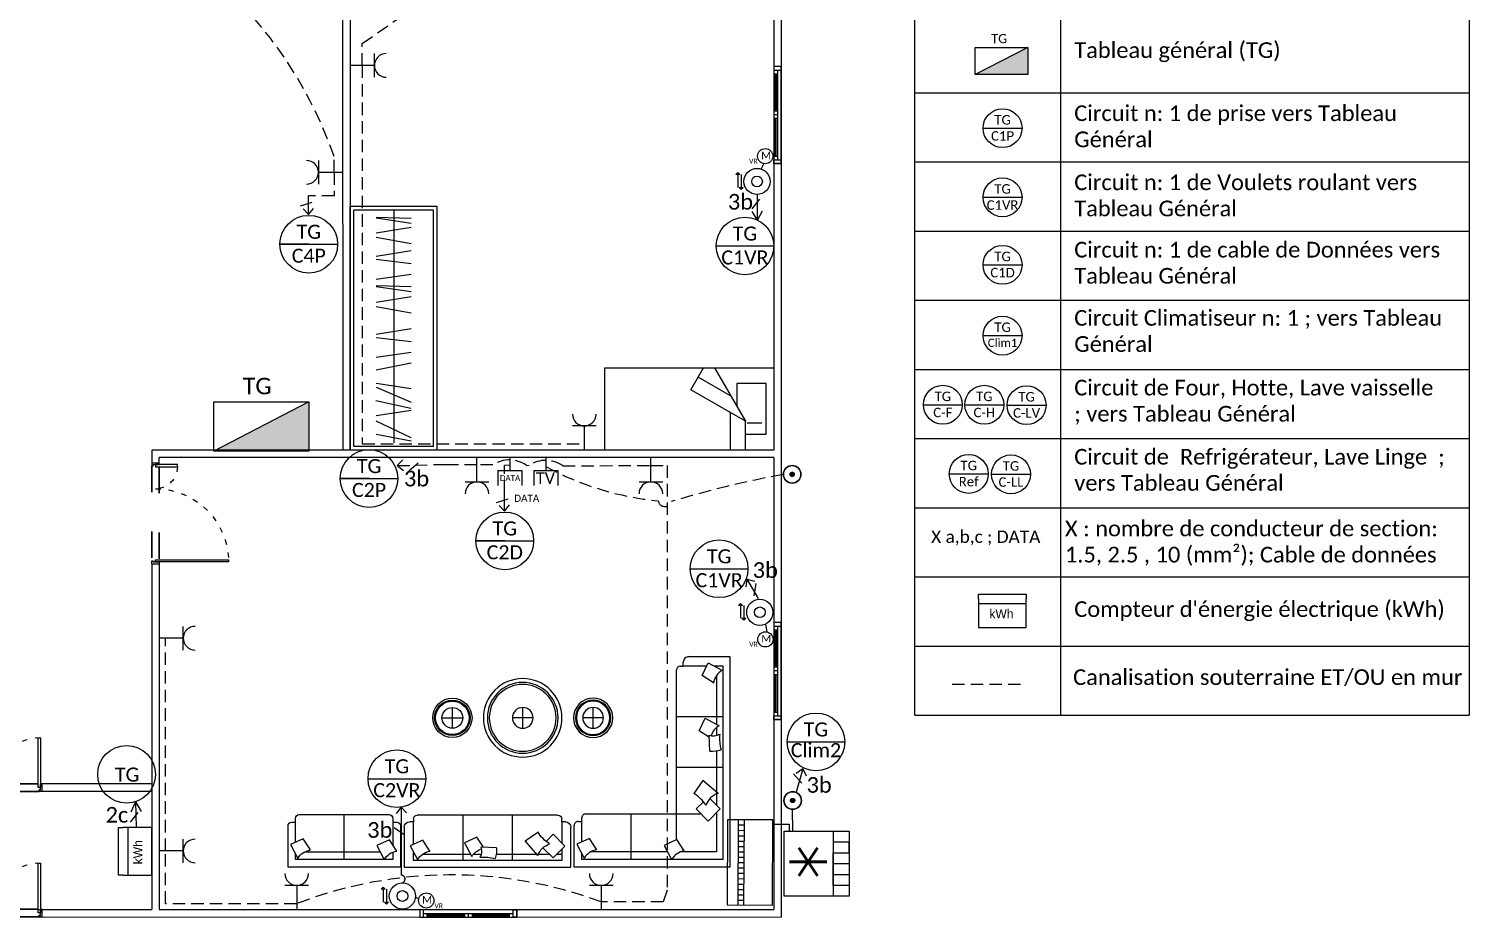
# Model space of a CAD drawing. Header units: millimetres. Extents: x -867 to 700, y 113 to 416.
# Drawn here: x 273.7 to 360.8, y 271.4 to 325.2 of the extents above; entities that cross this region are included whole.
import ezdxf

# ---------------------------------------------------------------- set-up
doc = ezdxf.new("R2010")
doc.units = ezdxf.units.MM
doc.header["$LTSCALE"] = 6
doc.linetypes.add('ACAD_ISO03W100', pattern=[30, 12, -18])
doc.linetypes.add('HIDDEN2', pattern=[0.1875, 0.125, -0.0625])
doc.layers.get('0').update_dxf_attribs({"color": 250})
for name, color, linetype in [('07', 7, 'Continuous'), ('A-Door', 150, 'Continuous'), ('A-Glaz', 92, 'Continuous'), ('CUA', 140, 'Continuous'), ('Doors', 45, 'Continuous'), ('E-Canalisation', 5, 'HIDDEN2'), ('E-Data', 213, 'Continuous'), ('E-Lighting', 1, 'Continuous'), ('E-Power', 1, 'Continuous'), ('E-text', 5, 'Continuous'), ('E-Wire', 3, 'Continuous'), ('Fourniture', 251, 'Continuous'), ('SYMBOLES', 7, 'Continuous'), ('Unvisible', 252, 'ACAD_ISO03W100')]:
    doc.layers.add(name, color=color, linetype=linetype)
doc.styles.add('MTXPL_TIMES_NEW_ROMA', font='txt')
doc.styles.add('style1', font='calibri.ttf')
doc.styles.add('TXT', font='romans.shx')

# ---------------------------------------------------------------- blocks, each defined once
blk = doc.blocks.new('Door 2 Sides 120x10')
at = {"layer": 'Doors', "color": 36}
for p, q in [((-2590.6, 762.4), (-2590.6, 772.4)), ((-2452.6, 762.4), (-2452.6, 772.4))]:
    blk.add_line(p, q, dxfattribs=at)
at = {"layer": 'Doors'}
for points in [[(-2585.1, 767.4), (-2585.1, 867.4), (-2588.1, 867.4), (-2588.1, 767.4)], [(-2458.1, 767.4), (-2458.1, 797.4), (-2455.1, 797.4), (-2455.1, 767.4)]]:
    blk.add_lwpolyline(points, close=True, dxfattribs=at)
at = {"layer": 'Doors', "color": 36}
for points in [[(-2590.6, 762.4), (-2586.6, 762.4), (-2586.6, 764.4), (-2588.1, 764.4), (-2588.1, 772.4), (-2590.6, 772.4)], [(-2452.6, 762.4), (-2456.6, 762.4), (-2456.6, 764.4), (-2455.1, 764.4), (-2455.1, 772.4), (-2452.6, 772.4)]]:
    blk.add_lwpolyline(points, dxfattribs=at)
at = {"layer": 'Doors', "linetype": 'ACAD_ISO03W100', "ltscale": 0.1}
for centre, radius, start, end in [((-2588.1, 767.4), 100, 0, 90), ((-2458.1, 767.4), 30, 90, 180)]:
    blk.add_arc(centre, radius, start, end, dxfattribs=at)
at = {"layer": 'Unvisible', "linetype": 'ACAD_ISO03W100', "lineweight": 30, "ltscale": 0.5}
for p, q in [((-2458.1, 772.4), (-2585.1, 772.4)), ((-2456.6, 762.4), (-2586.6, 762.4))]:
    blk.add_line(p, q, dxfattribs=at)
blk = doc.blocks.new('A$C3626357F')
at = {"layer": 'A-Glaz'}
for p, q in [((0, 0), (1300, 0)), ((50, 50), (1250, 50)), ((100, 0), (100, 50)), ((600, 50), (600, 0)), ((650, 50), (650, 0)), ((700, 50), (700, 0)), ((1200, 0), (1200, 50))]:
    blk.add_line(p, q, dxfattribs=at)
at = {"layer": 'CUA'}
for p, q in [((1300, 100), (0, 100)), ((0, 100), (0, 0)), ((1250, 0), (1250, 100)), ((1300, 0), (1300, 100))]:
    blk.add_line(p, q, dxfattribs=at)
at = {"layer": 'CUA', "color": 4}
for p, q in [((0, 100), (0, 0)), ((50, 100), (0, 100)), ((0, 0), (50, 0)), ((50, 0), (50, 100)), ((50, 0), (50, 100)), ((1250, 100), (1300, 100)), ((1250, 0), (1250, 100)), ((1250, 0), (1250, 100)), ((1300, 0), (1250, 0)), ((1300, 100), (1300, 0))]:
    blk.add_line(p, q, dxfattribs=at)
at = {"layer": 'CUA', "color": 1}
for p, q in [((100, 35), (600, 35)), ((100, 25), (600, 25)), ((100, 15), (600, 15)), ((1200, 35), (700, 35)), ((1200, 25), (700, 25)), ((1200, 15), (700, 15))]:
    blk.add_line(p, q, dxfattribs=at)
blk = doc.blocks.new('Door 2 Sides 60x60x10')
at = {"layer": 'Doors', "color": 36}
for p, q in [((-2673.3, 422.7), (-2673.3, 432.7)), ((-2535.3, 422.7), (-2535.3, 432.7))]:
    blk.add_line(p, q, dxfattribs=at)
at = {"layer": 'Doors'}
for points in [[(-2667.8, 427.7), (-2667.8, 494.2), (-2670.8, 494.2), (-2670.8, 427.7)], [(-2540.8, 427.7), (-2540.8, 494.2), (-2537.8, 494.2), (-2537.8, 427.7)]]:
    blk.add_lwpolyline(points, close=True, dxfattribs=at)
at = {"layer": 'Doors', "color": 36}
for points in [[(-2673.3, 422.7), (-2669.3, 422.7), (-2669.3, 424.7), (-2670.8, 424.7), (-2670.8, 432.7), (-2673.3, 432.7)], [(-2535.3, 422.7), (-2539.3, 422.7), (-2539.3, 424.7), (-2537.8, 424.7), (-2537.8, 432.7), (-2535.3, 432.7)]]:
    blk.add_lwpolyline(points, dxfattribs=at)
at = {"layer": 'Doors', "linetype": 'ACAD_ISO03W100', "ltscale": 0.1}
for centre, start, end in [((-2670.8, 427.7), 0, 90), ((-2537.8, 427.7), 90, 180)]:
    blk.add_arc(centre, 66.5, start, end, dxfattribs=at)
at = {"layer": 'Unvisible', "linetype": 'ACAD_ISO03W100', "lineweight": 30, "ltscale": 0.5}
for p, q in [((-2540.8, 432.7), (-2667.8, 432.7)), ((-2539.3, 422.7), (-2669.3, 422.7))]:
    blk.add_line(p, q, dxfattribs=at)
blk = doc.blocks.new('sofa-11')
at = {"color": 0, "linetype": 'ByBlock'}
for p, q in [((0, 2.05), (0.55, 2.05)), ((0, 0), (0, 2.05)), ((0.1, 1.95), (0.174, 1.95)), ((0.1, 0.087), (0.1, 1.95)), ((0.301, 2.018), (0.116, 1.919)), ((0.378, 1.85), (0.301, 2.018)), ((0.332, 1.95), (0.65, 1.95)), ((0.6, 2), (0.6, 1.95)), ((0.7, 1.9), (0.7, 0.377)), ((0.2, 0.818), (0.2, 1.83)), ((0.228, 1.751), (0.378, 1.85)), ((0.1, 1.3), (0.7, 1.3)), ((0.286, 0.865), (0.102, 0.766)), ((0.364, 0.697), (0.286, 0.865)), ((0.2, 0.175), (0.2, 0.648)), ((0.214, 0.599), (0.364, 0.697)), ((0.362, 0.7), (2.6, 0.7)), ((1.317, 0.7), (1.317, 0.087)), ((1.983, 0.7), (1.983, 0.087)), ((2.65, 0.65), (2.65, 0.613)), ((2.65, 0.306), (2.65, 0.613)), ((2.65, 0.613), (2.7, 0.613)), ((0.766, 0.442), (0.606, 0.283)), ((0.86, 0.347), (0.766, 0.442)), ((1.143, 0.356), (0.972, 0.473)), ((1.707, 0.268), (1.795, 0.402)), ((1.795, 0.402), (1.963, 0.325)), ((2.775, 0.537), (2.775, 0)), ((0.606, 0.283), (0.766, 0.124)), ((0.766, 0.124), (0.903, 0.261)), ((0.972, 0.154), (1.143, 0.356)), ((1.529, 0.261), (1.74, 0.27)), ((1.963, 0.325), (1.864, 0.141)), ((2.427, 0.214), (2.525, 0.364)), ((2.525, 0.364), (2.693, 0.286)), ((2.693, 0.286), (2.594, 0.102)), ((2.65, 0.087), (2.65, 0.206)), ((2.775, 0), (0, 0)), ((0.1, 0.087), (2.65, 0.087)), ((0.715, 0.175), (0.2, 0.175)), ((1.532, 0.175), (0.816, 0.175)), ((1.838, 0.175), (1.736, 0.175)), ((2.523, 0.175), (1.883, 0.175)), ((2.65, 0.175), (2.633, 0.175))]:
    blk.add_line(p, q, dxfattribs=at)
for centre, radius, start, end in [((-0.017, 1.709), 0.249, 9.843, 57.6699), ((0.55, 2), 0.05, 0, 90), ((0.65, 1.9), 0.05, 0, 90), ((-0.031, 0.556), 0.249, 9.843, 57.6699), ((2.6, 0.65), 0.05, 360, 90), ((2.7, 0.537), 0.075, 0, 90), ((0.55, 0.736), 0.497, 301.9301, 328.0699), ((0.736, 0.077), 0.248, 18.0785, 71.9215), ((1.902, 0.231), 0.374, 175.4155, 198.0697), ((1.897, 0.215), 0.166, 160.8325, 209.9235), ((1.654, 0.008), 0.249, 32.3301, 71.5057), ((2.384, -0.031), 0.249, 32.3301, 80.157), ((1.703, -0.512), 0.646, 85.599, 104.0402)]:
    blk.add_arc(centre, radius, start, end, dxfattribs=at)
blk = doc.blocks.new('sofa-13')
at = {"color": 0, "linetype": 'ByBlock'}
for p, q in [((0.075, 0.612), (0.125, 0.612)), ((0.125, 0.612), (0.125, 0.65)), ((0.125, 0.612), (0.125, 0.327)), ((0.175, 0.7), (2.075, 0.7)), ((0.792, 0.7), (0.792, 0.087)), ((1.458, 0.7), (1.458, 0.087)), ((2.125, 0.65), (2.125, 0.612)), ((2.125, 0.306), (2.125, 0.612)), ((2.125, 0.612), (2.175, 0.612)), ((0, 0), (0, 0.537)), ((0.241, 0.442), (0.081, 0.283)), ((0.335, 0.347), (0.241, 0.442)), ((0.618, 0.356), (0.447, 0.473)), ((1.182, 0.268), (1.27, 0.402)), ((1.27, 0.402), (1.438, 0.325)), ((2.25, 0.537), (2.25, 0)), ((0.081, 0.283), (0.241, 0.124)), ((0.125, 0.24), (0.125, 0.087)), ((0.241, 0.124), (0.378, 0.261)), ((0.447, 0.154), (0.618, 0.356)), ((1.004, 0.261), (1.215, 0.27)), ((1.438, 0.325), (1.339, 0.141)), ((1.902, 0.214), (2, 0.364)), ((2, 0.364), (2.168, 0.286)), ((2.168, 0.286), (2.069, 0.102)), ((2.125, 0.087), (2.125, 0.206)), ((2.25, 0), (0, 0)), ((0.19, 0.175), (0.125, 0.175)), ((0.125, 0.087), (2.125, 0.087)), ((1.007, 0.175), (0.291, 0.175)), ((1.313, 0.175), (1.211, 0.175)), ((1.998, 0.175), (1.358, 0.175)), ((2.125, 0.175), (2.108, 0.175))]:
    blk.add_line(p, q, dxfattribs=at)
for centre, radius, start, end in [((0.075, 0.537), 0.075, 90, 180), ((0.175, 0.65), 0.05, 90, 180), ((2.075, 0.65), 0.05, 360, 90), ((2.175, 0.537), 0.075, 0, 90), ((0.025, 0.736), 0.497, 301.9301, 328.0699), ((0.211, 0.077), 0.248, 18.0785, 71.9215), ((1.377, 0.231), 0.374, 175.4155, 198.0697), ((1.372, 0.215), 0.166, 160.8325, 209.9235), ((1.129, 0.008), 0.249, 32.3301, 71.5057), ((1.859, -0.031), 0.249, 32.3301, 80.157), ((1.178, -0.512), 0.646, 85.599, 104.0402)]:
    blk.add_arc(centre, radius, start, end, dxfattribs=at)
blk = doc.blocks.new('sofa-14')
at = {"color": 0, "linetype": 'ByBlock'}
for p, q in [((0.1, 0.6), (0.05, 0.6)), ((0.1, 0.65), (0.1, 0.292)), ((1.35, 0.7), (0.15, 0.7)), ((0.75, 0.1), (0.75, 0.7)), ((1.4, 0.332), (1.4, 0.65)), ((1.45, 0.6), (1.4, 0.6)), ((0, 0.55), (0, 0)), ((1.5, 0), (1.5, 0.55)), ((0.049, 0.214), (0.147, 0.364)), ((0.1, 0.199), (0.1, 0.1)), ((0.147, 0.364), (0.315, 0.286)), ((0.315, 0.286), (0.216, 0.102)), ((0.268, 0.2), (1.28, 0.2)), ((1.201, 0.228), (1.3, 0.378)), ((1.3, 0.378), (1.468, 0.301)), ((1.468, 0.301), (1.369, 0.116)), ((0, 0), (1.5, 0)), ((0.1, 0.1), (1.4, 0.1)), ((1.4, 0.1), (1.4, 0.174))]:
    blk.add_line(p, q, dxfattribs=at)
for centre, radius, start, end in [((0.05, 0.55), 0.05, 90, 180), ((0.15, 0.65), 0.05, 90, 180), ((1.35, 0.65), 0.05, 360, 90), ((1.45, 0.55), 0.05, 0, 90), ((0.006, -0.031), 0.249, 32.3301, 80.157), ((1.159, -0.017), 0.249, 32.3301, 80.157)]:
    blk.add_arc(centre, radius, start, end, dxfattribs=at)
blk = doc.blocks.new('SYMB_PRISE_TERRE')
for p, q in [((0, -1.2), (0, 3.1)), ((-2.1, -1.2), (2.1, -1.2))]:
    blk.add_line(p, q)
blk.add_arc((0, -3.3), 2.1, 0, 180)
blk = doc.blocks.new('BEDTWIN')
at = {"linetype": 'Continuous'}
for p, q in [((-495, 304), (148, 675)), ((148, 675), (-231, 19)), ((495, 675), (148, 675)), ((-160, 497), (-385, 108)), ((495, 497), (45, 497)), ((-231, 19), (-495, 172))]:
    blk.add_line(p, q, dxfattribs=at)
blk.add_lwpolyline([(-495, -1016), (-495, 1016), (495, 1016), (495, -1016)], close=True, dxfattribs=at)
blk.add_lwpolyline([(305, 675), (305, 927), (-305, 927), (-305, 571), (-31, 571)], dxfattribs=at)
blk = doc.blocks.new('table-29')
at = {"color": 0, "linetype": 'ByBlock'}
for p, q in [((-1.193, 0), (-0.921, 0)), ((-1.057, -0.136), (-1.057, 0.136)), ((0, 0), (-0.271, 0)), ((-0.136, -0.136), (-0.136, 0.136)), ((0.921, 0), (0.65, 0)), ((0.786, -0.136), (0.786, 0.136))]:
    blk.add_line(p, q, dxfattribs=at)
at = {"color": 0, "linetype": 'ByBlock', "extrusion": (0, 0, -1)}
for centre, major_axis in [((-0.136, 0), (0.514, 0)), ((-0.136, 0), (0, 0.463)), ((-0.136, 0), (0.437, 0)), ((0.786, 0), (0.182, 0.182)), ((0.786, 0), (-0.164, 0.164)), ((0.786, 0), (0.155, 0.155)), ((-0.136, 0), (0.0959, 0.0959)), ((0.786, 0), (0.0959, 0.0959))]:
    blk.add_ellipse(centre, major_axis=major_axis, ratio=1, dxfattribs=at)
at = {"color": 0, "linetype": 'ByBlock'}
for major_axis in [(-0.182, 0.182), (0.164, 0.164), (-0.155, 0.155), (-0.0959, 0.0959)]:
    blk.add_ellipse((-1.057, 0), major_axis=major_axis, ratio=1, dxfattribs=at)
blk = doc.blocks.new('SYMB_PRISE_DATA')
for p, q in [((-3.4, 0), (-0.6, 0)), ((-0.6, -2.6), (-0.6, 2.6)), ((-0.6, 2.6), (2.6, 2.6)), ((-0.6, -2.6), (2.6, -2.6))]:
    blk.add_line(p, q)
blk = doc.blocks.new('UE-AA')
at = {"ltscale": 0.5}
h = blk.add_hatch(dxfattribs=at)
h.set_pattern_fill('ANSI31', color=256, scale=0.011353, angle=45.2793, style=0)
h.set_pattern_definition([(90.2793, (477489.571628, 329885.16978), (-0.036045837, -0.000175715), [])])
h.paths.add_polyline_path([(477520.0743, 329931.2691), (477520.0745, 329931.2298), (477520.6464, 329931.2326), (477520.6463, 329931.2719)])
for p, q in [((477520.0743, 329931.2691), (477520.6463, 329931.2719)), ((477520.0745, 329931.2298), (477520.6464, 329931.2326))]:
    blk.add_line(p, q, dxfattribs=at)
blk.add_lwpolyline([(477520.0733, 329931.461), (477520.6453, 329931.4638), (477520.6468, 329931.1585), (477520.0748, 329931.1557)], close=True, dxfattribs=at)
blk = doc.blocks.new('*U100')
at = {"layer": 'SYMBOLES', "linetype": 'Continuous'}
for p, q in [((3231.7188, 1069.8521), (3231.719, 1069.8531)), ((3231.7188, 1069.8511), (3231.7188, 1069.8521)), ((3231.7188, 1069.8501), (3231.7188, 1069.8511)), ((3231.719, 1069.8491), (3231.7188, 1069.8501)), ((3231.719, 1069.8531), (3231.7191, 1069.854)), ((3231.7191, 1069.8481), (3231.719, 1069.8491)), ((3231.7191, 1069.854), (3231.7195, 1069.855)), ((3231.7195, 1069.8471), (3231.7191, 1069.8481)), ((3231.7195, 1069.855), (3231.7199, 1069.8559)), ((3231.7199, 1069.8462), (3231.7195, 1069.8471)), ((3231.7199, 1069.8559), (3231.7205, 1069.8568)), ((3231.7205, 1069.8453), (3231.7199, 1069.8462)), ((3231.7205, 1069.8568), (3231.721, 1069.8576)), ((3231.721, 1069.8445), (3231.7205, 1069.8453)), ((3231.721, 1069.8576), (3231.7217, 1069.8584)), ((3231.7217, 1069.8437), (3231.721, 1069.8445)), ((3231.7217, 1069.8584), (3231.7224, 1069.8591)), ((3231.7224, 1069.8431), (3231.7217, 1069.8437)), ((3231.7224, 1069.8591), (3231.7232, 1069.8597)), ((3231.7232, 1069.8424), (3231.7224, 1069.8431)), ((3231.7232, 1069.8597), (3231.724, 1069.8602)), ((3231.724, 1069.8602), (3231.725, 1069.8607)), ((3231.725, 1069.8607), (3231.7258, 1069.8611)), ((3231.7258, 1069.8611), (3231.727, 1069.8614)), ((3231.727, 1069.8614), (3231.7278, 1069.8616)), ((3231.7278, 1069.8616), (3231.7298, 1069.8617)), ((3231.7298, 1069.8617), (3231.7305, 1069.8616)), ((3231.7305, 1069.8616), (3231.7318, 1069.8614)), ((3231.7318, 1069.8614), (3231.7326, 1069.8611)), ((3231.7326, 1069.8611), (3231.7337, 1069.8607)), ((3231.7337, 1069.8607), (3231.7345, 1069.8602)), ((3231.7345, 1069.8602), (3231.7355, 1069.8597)), ((3231.7355, 1069.8597), (3231.7362, 1069.8591)), ((3231.7362, 1069.8431), (3231.7355, 1069.8424)), ((3231.7362, 1069.8591), (3231.737, 1069.8584)), ((3231.737, 1069.8437), (3231.7362, 1069.8431)), ((3231.737, 1069.8584), (3231.7376, 1069.8576)), ((3231.7376, 1069.8445), (3231.737, 1069.8437)), ((3231.7376, 1069.8576), (3231.7382, 1069.8568)), ((3231.7382, 1069.8453), (3231.7376, 1069.8445)), ((3231.7382, 1069.8568), (3231.7387, 1069.8559)), ((3231.7387, 1069.8462), (3231.7382, 1069.8453)), ((3231.7387, 1069.8559), (3231.7392, 1069.855)), ((3231.7392, 1069.8471), (3231.7387, 1069.8462)), ((3231.7392, 1069.855), (3231.7394, 1069.854)), ((3231.7394, 1069.8481), (3231.7392, 1069.8471)), ((3231.7394, 1069.854), (3231.7397, 1069.8531)), ((3231.7397, 1069.8491), (3231.7394, 1069.8481)), ((3231.7397, 1069.8531), (3231.7398, 1069.8521)), ((3231.7398, 1069.8501), (3231.7397, 1069.8491)), ((3231.7398, 1069.8521), (3231.7399, 1069.8511)), ((3231.7399, 1069.8511), (3231.7398, 1069.8501)), ((3231.724, 1069.8419), (3231.7232, 1069.8424)), ((3231.725, 1069.8414), (3231.724, 1069.8419)), ((3231.7258, 1069.841), (3231.725, 1069.8414)), ((3231.727, 1069.8408), (3231.7258, 1069.841)), ((3231.7278, 1069.8406), (3231.727, 1069.8408)), ((3231.7298, 1069.8405), (3231.7278, 1069.8406)), ((3231.7305, 1069.8406), (3231.7298, 1069.8405)), ((3231.7318, 1069.8408), (3231.7305, 1069.8406)), ((3231.7326, 1069.841), (3231.7318, 1069.8408)), ((3231.7337, 1069.8414), (3231.7326, 1069.841)), ((3231.7345, 1069.8419), (3231.7337, 1069.8414)), ((3231.7355, 1069.8424), (3231.7345, 1069.8419))]:
    blk.add_line(p, q, dxfattribs=at)
at = {"layer": 'SYMBOLES', "linetype": 'Continuous', "extrusion": (0, 0, -1)}
for points in [[(-3231.719, 1069.8531), (-3231.7398, 1069.8521), (-3231.7188, 1069.8521)], [(-3231.7188, 1069.8521), (-3231.7399, 1069.8511), (-3231.7188, 1069.8511)], [(-3231.7188, 1069.8521), (-3231.7398, 1069.8521), (-3231.7399, 1069.8511)], [(-3231.7188, 1069.8511), (-3231.7398, 1069.8501), (-3231.7188, 1069.8501)], [(-3231.7188, 1069.8511), (-3231.7399, 1069.8511), (-3231.7398, 1069.8501)], [(-3231.7188, 1069.8501), (-3231.7397, 1069.8491), (-3231.719, 1069.8491)], [(-3231.7188, 1069.8501), (-3231.7398, 1069.8501), (-3231.7397, 1069.8491)], [(-3231.7191, 1069.854), (-3231.7397, 1069.8531), (-3231.719, 1069.8531)], [(-3231.719, 1069.8531), (-3231.7397, 1069.8531), (-3231.7398, 1069.8521)], [(-3231.719, 1069.8491), (-3231.7394, 1069.8481), (-3231.7191, 1069.8481)], [(-3231.719, 1069.8491), (-3231.7397, 1069.8491), (-3231.7394, 1069.8481)], [(-3231.7195, 1069.855), (-3231.7394, 1069.854), (-3231.7191, 1069.854)], [(-3231.7191, 1069.854), (-3231.7394, 1069.854), (-3231.7397, 1069.8531)], [(-3231.7191, 1069.8481), (-3231.7392, 1069.8471), (-3231.7195, 1069.8471)], [(-3231.7191, 1069.8481), (-3231.7394, 1069.8481), (-3231.7392, 1069.8471)], [(-3231.7199, 1069.8559), (-3231.7392, 1069.855), (-3231.7195, 1069.855)], [(-3231.7195, 1069.855), (-3231.7392, 1069.855), (-3231.7394, 1069.854)], [(-3231.7195, 1069.8471), (-3231.7387, 1069.8462), (-3231.7199, 1069.8462)], [(-3231.7195, 1069.8471), (-3231.7392, 1069.8471), (-3231.7387, 1069.8462)], [(-3231.7205, 1069.8568), (-3231.7387, 1069.8559), (-3231.7199, 1069.8559)], [(-3231.7199, 1069.8559), (-3231.7387, 1069.8559), (-3231.7392, 1069.855)], [(-3231.7199, 1069.8462), (-3231.7382, 1069.8453), (-3231.7205, 1069.8453)], [(-3231.7199, 1069.8462), (-3231.7387, 1069.8462), (-3231.7382, 1069.8453)], [(-3231.721, 1069.8576), (-3231.7382, 1069.8568), (-3231.7205, 1069.8568)], [(-3231.7205, 1069.8568), (-3231.7382, 1069.8568), (-3231.7387, 1069.8559)], [(-3231.7205, 1069.8453), (-3231.7376, 1069.8445), (-3231.721, 1069.8445)], [(-3231.7205, 1069.8453), (-3231.7382, 1069.8453), (-3231.7376, 1069.8445)], [(-3231.7217, 1069.8584), (-3231.7376, 1069.8576), (-3231.721, 1069.8576)], [(-3231.721, 1069.8576), (-3231.7376, 1069.8576), (-3231.7382, 1069.8568)], [(-3231.721, 1069.8445), (-3231.737, 1069.8437), (-3231.7217, 1069.8437)], [(-3231.721, 1069.8445), (-3231.7376, 1069.8445), (-3231.737, 1069.8437)], [(-3231.7224, 1069.8591), (-3231.737, 1069.8584), (-3231.7217, 1069.8584)], [(-3231.7217, 1069.8584), (-3231.737, 1069.8584), (-3231.7376, 1069.8576)], [(-3231.7217, 1069.8437), (-3231.7362, 1069.8431), (-3231.7224, 1069.8431)], [(-3231.7217, 1069.8437), (-3231.737, 1069.8437), (-3231.7362, 1069.8431)], [(-3231.7232, 1069.8597), (-3231.7362, 1069.8591), (-3231.7224, 1069.8591)], [(-3231.7224, 1069.8591), (-3231.7362, 1069.8591), (-3231.737, 1069.8584)], [(-3231.7224, 1069.8431), (-3231.7355, 1069.8424), (-3231.7232, 1069.8424)], [(-3231.7224, 1069.8431), (-3231.7362, 1069.8431), (-3231.7355, 1069.8424)], [(-3231.724, 1069.8602), (-3231.7355, 1069.8597), (-3231.7232, 1069.8597)], [(-3231.7232, 1069.8597), (-3231.7355, 1069.8597), (-3231.7362, 1069.8591)], [(-3231.725, 1069.8607), (-3231.7345, 1069.8602), (-3231.724, 1069.8602)], [(-3231.724, 1069.8602), (-3231.7345, 1069.8602), (-3231.7355, 1069.8597)], [(-3231.7258, 1069.8611), (-3231.7337, 1069.8607), (-3231.725, 1069.8607)], [(-3231.725, 1069.8607), (-3231.7337, 1069.8607), (-3231.7345, 1069.8602)], [(-3231.727, 1069.8614), (-3231.7326, 1069.8611), (-3231.7258, 1069.8611)], [(-3231.7258, 1069.8611), (-3231.7326, 1069.8611), (-3231.7337, 1069.8607)], [(-3231.7278, 1069.8616), (-3231.7318, 1069.8614), (-3231.727, 1069.8614)], [(-3231.727, 1069.8614), (-3231.7318, 1069.8614), (-3231.7326, 1069.8611)], [(-3231.7298, 1069.8617), (-3231.7305, 1069.8616), (-3231.7278, 1069.8616)], [(-3231.7278, 1069.8616), (-3231.7305, 1069.8616), (-3231.7318, 1069.8614)], [(-3231.7232, 1069.8424), (-3231.7345, 1069.8419), (-3231.724, 1069.8419)], [(-3231.7232, 1069.8424), (-3231.7355, 1069.8424), (-3231.7345, 1069.8419)], [(-3231.724, 1069.8419), (-3231.7337, 1069.8414), (-3231.725, 1069.8414)], [(-3231.724, 1069.8419), (-3231.7345, 1069.8419), (-3231.7337, 1069.8414)], [(-3231.725, 1069.8414), (-3231.7326, 1069.841), (-3231.7258, 1069.841)], [(-3231.725, 1069.8414), (-3231.7337, 1069.8414), (-3231.7326, 1069.841)], [(-3231.7258, 1069.841), (-3231.7318, 1069.8408), (-3231.727, 1069.8408)], [(-3231.7258, 1069.841), (-3231.7326, 1069.841), (-3231.7318, 1069.8408)], [(-3231.727, 1069.8408), (-3231.7305, 1069.8406), (-3231.7278, 1069.8406)], [(-3231.727, 1069.8408), (-3231.7318, 1069.8408), (-3231.7305, 1069.8406)], [(-3231.7278, 1069.8406), (-3231.7305, 1069.8406), (-3231.7298, 1069.8405)]]:
    blk.add_solid(points, dxfattribs=at)
blk = doc.blocks.new('SYMB_BOUTON_POUSSOIR')
for radius in [2.2, 0.9]:
    blk.add_circle((0, 0), radius)
blk = doc.blocks.new('*U109')
at = {"layer": 'SYMBOLES', "style": 'MTXPL_TIMES_NEW_ROMA'}
blk.add_text('kWh', height=0.05937, dxfattribs=at).set_placement((3229.1181, 1070.6727))
blk = doc.blocks.new('*U117')
at = {"layer": 'SYMBOLES', "style": 'MTXPL_TIMES_NEW_ROMA'}
blk.add_text('kWh', height=0.05937, dxfattribs=at).set_placement((3229.1181, 1070.6727))

msp = doc.modelspace()

# ---------------------------------------------------------------- hatches: boundary and pattern name
at = {"layer": '07'}
h = msp.add_hatch(color=256, dxfattribs=at)
h.dxf.hatch_style = 1
h.paths.add_polyline_path([(334.082, 322.394), (334.082, 324.04), (330.904, 322.394)])
at = {"layer": 'E-Power'}
h = msp.add_hatch(dxfattribs=at)
h.set_pattern_fill('ANGLE', color=256, scale=5.872442)
h.set_pattern_definition([(0, (-438.04, -961.396), (0, 41.019), [29.832, -11.187]), (90, (-438.04, -961.396), (-41.019, 3e-15), [29.832, -11.187])])
h.paths.add_polyline_path([(316.536, 316.357), (316.658, 316.357), (316.536, 316.478), (316.415, 316.357)])
h = msp.add_hatch(dxfattribs=at)
h.set_pattern_fill('ANGLE', color=256, scale=5.872442, angle=180)
h.set_pattern_definition([(180, (1071.323, 1593.327), (-5e-15, -41.019), [29.832, -11.187]), (270, (1071.323, 1593.327), (41.019, -8e-15), [29.832, -11.187])])
h.paths.add_polyline_path([(316.746, 315.574), (316.625, 315.574), (316.746, 315.453), (316.868, 315.574)])
h = msp.add_hatch(color=256, dxfattribs=at)
h.dxf.hatch_style = 1
h.paths.add_polyline_path([(290.588, 299.628), (290.588, 302.602), (284.848, 299.628)])
h = msp.add_hatch(dxfattribs=at)
h.set_pattern_fill('ANGLE', color=256, scale=5.872442)
h.set_pattern_definition([(0, (-437.87, -987.45), (0, 41.019), [29.832, -11.187]), (90, (-437.87, -987.45), (-41.019, 3e-15), [29.832, -11.187])])
h.paths.add_polyline_path([(316.705, 290.305), (316.827, 290.305), (316.705, 290.426), (316.584, 290.305)])
h = msp.add_hatch(dxfattribs=at)
h.set_pattern_fill('ANGLE', color=256, scale=5.872442, angle=180)
h.set_pattern_definition([(180, (1071.49, 1567.275), (-5e-15, -41.019), [29.832, -11.187]), (270, (1071.49, 1567.275), (41.019, -8e-15), [29.832, -11.187])])
h.paths.add_polyline_path([(316.915, 289.522), (316.794, 289.522), (316.915, 289.4), (317.036, 289.522)])
h = msp.add_hatch(dxfattribs=at)
h.set_pattern_fill('ANGLE', color=256, scale=5.872442)
h.set_pattern_definition([(0, (-459.49, -1004.606), (0, 41.019), [29.832, -11.187]), (90, (-459.49, -1004.606), (-41.019, 3e-15), [29.832, -11.187])])
h.paths.add_polyline_path([(295.086, 273.148), (295.207, 273.148), (295.086, 273.269), (294.965, 273.148)])
h = msp.add_hatch(dxfattribs=at)
h.set_pattern_fill('ANGLE', color=256, scale=5.872442, angle=180)
h.set_pattern_definition([(180, (1049.872, 1550.118), (-5e-15, -41.019), [29.832, -11.187]), (270, (1049.872, 1550.118), (41.019, -8e-15), [29.832, -11.187])])
h.paths.add_polyline_path([(295.296, 272.364), (295.174, 272.364), (295.296, 272.243), (295.417, 272.364)])

# ---------------------------------------------------------------- linework, layer by layer
for p, q in [((319.169, 356.899), (319.169, 271.448)), ((318.714, 334.157), (318.714, 299.69)), ((292.636, 329.615), (292.642, 299.69)), ((293.097, 329.645), (293.097, 299.69)), ((318.714, 299.69), (281.092, 299.69)), ((281.092, 299.69), (281.092, 298.928)), ((318.714, 299.235), (281.534, 299.235)), ((281.534, 298.928), (281.534, 299.235)), ((318.714, 299.235), (318.714, 271.903)), ((281.092, 292.821), (281.088, 285.136)), ((281.534, 292.821), (281.534, 271.903)), ((281.088, 285.136), (281.088, 271.903)), ((281.088, 279.512), (274.336, 279.512)), ((281.088, 279.057), (274.336, 279.057)), ((274.221, 271.903), (281.088, 271.903)), ((281.534, 271.903), (318.714, 271.903)), ((281.534, 271.903), (318.714, 271.903)), ((240.951, 271.497), (319.169, 271.448))]:
    msp.add_line(p, q)
at = {"layer": '07'}
for p, q in [((336.055, 350.561), (336.055, 283.665)), ((334.082, 324.04), (330.904, 322.394)), ((331.38, 319.158), (333.733, 319.158)), ((331.38, 314.977), (333.733, 314.977)), ((331.38, 310.893), (333.733, 310.893)), ((331.38, 306.615), (333.733, 306.615)), ((327.77, 302.434), (330.123, 302.434)), ((330.278, 302.434), (332.631, 302.434)), ((332.833, 302.408), (335.187, 302.408)), ((329.335, 298.253), (331.688, 298.253)), ((331.891, 298.227), (334.244, 298.227)), ((331.103, 290.69), (331.103, 290.978)), ((331.103, 290.978), (333.983, 290.978)), ((331.103, 290.69), (331.103, 288.962)), ((333.983, 290.402), (331.103, 290.402)), ((333.983, 290.978), (333.983, 290.69)), ((333.983, 288.962), (333.983, 290.69)), ((331.103, 288.962), (333.983, 288.962))]:
    msp.add_line(p, q, dxfattribs=at)
for points in [[(327.248, 283.665), (327.248, 356.195), (360.784, 356.195), (360.784, 283.665)], [(327.248, 321.294), (360.784, 321.294)], [(327.248, 317.113), (360.784, 317.113)], [(327.248, 312.932), (360.784, 312.932)], [(327.248, 308.751), (360.784, 308.751)], [(327.248, 304.57), (360.784, 304.57)], [(327.248, 300.389), (360.784, 300.389)], [(327.248, 296.208), (360.784, 296.208)], [(327.248, 292.027), (360.784, 292.027)], [(327.248, 287.846), (360.784, 287.846)], [(327.248, 283.665), (360.784, 283.665)]]:
    msp.add_lwpolyline(points, dxfattribs=at)
msp.add_lwpolyline([(330.904, 324.04), (334.082, 324.04), (334.082, 322.394), (330.904, 322.394)], close=True, dxfattribs=at)
for centre in [(332.557, 319.158), (332.557, 314.977), (332.557, 310.893), (332.557, 306.615), (328.947, 302.434), (331.454, 302.434), (334.01, 302.408), (330.512, 298.253), (333.067, 298.227)]:
    msp.add_circle(centre, 1.177, dxfattribs=at)
at = {"layer": 'E-Canalisation'}
for p, q in [((290.081, 314.458), (291.067, 314.761)), ((317.414, 314.277), (318.061, 315.081)), ((290.574, 313.931), (290.246, 314.271)), ((290.574, 313.931), (290.879, 314.31)), ((317.735, 313.603), (317.41, 314.126)), ((317.735, 313.603), (318.043, 314.165)), ((295.947, 298.769), (296.287, 299.097)), ((296.644, 298.431), (297.425, 299.106)), ((295.947, 298.769), (296.326, 298.464)), ((295.947, 298.769), (297.034, 298.769)), ((301.939, 296.521), (302.924, 296.824)), ((302.432, 295.994), (302.103, 296.334)), ((302.432, 295.994), (302.736, 296.373)), ((317.097, 291.895), (317.021, 291.415)), ((317.097, 291.895), (317.551, 291.763)), ((317.627, 291.619), (317.465, 290.601)), ((329.512, 285.53), (333.699, 285.53)), ((319.913, 280.108), (320.617, 279.354)), ((320.472, 280.409), (320.068, 280.139)), ((320.472, 280.409), (320.683, 279.987)), ((279.799, 277.188), (280.446, 277.992)), ((280.107, 278.425), (279.824, 277.808)), ((280.107, 278.425), (280.457, 277.847)), ((296.173, 278.105), (295.868, 277.726)), ((296.173, 278.105), (296.501, 277.765)), ((295.75, 276.868), (296.598, 276.282))]:
    msp.add_line(p, q, dxfattribs=at)
for points in [[(293.829, 322.952), (293.829, 324.286), (306.484, 332.993), (307.365, 332.993)], [(293.829, 322.952), (293.829, 300.08), (307.255, 300.08)], [(292.124, 316.491), (292.124, 317.442)], [(292.124, 316.491), (292.124, 315.064), (290.574, 315.064)], [(317.951, 316.689), (318.123, 317.012)], [(301.731, 298.808), (300.763, 298.808), (298.884, 298.808), (297.034, 298.769)], [(302.432, 297.127), (302.432, 298.784), (302.747, 298.799)], [(303.766, 298.769), (303.918, 298.776)], [(305.953, 298.737), (311.283, 298.769)], [(311.283, 298.769), (312.26, 298.769), (312.26, 273.081), (312.034, 272.373), (308.28, 272.373)], [(318.215, 289.17), (318.291, 288.708)], [(289.86, 272.265), (281.915, 272.265), (281.915, 275.454), (281.915, 288.318)], [(297.043, 272.66), (297.247, 272.554)]]:
    msp.add_lwpolyline(points, dxfattribs=at)
for centre, radius, start, end in [((267.8, 308.945), 25.766, 19.25648, 71.8253), ((302.72, 297.279), 1.82, 54.89247, 122.89867), ((304.906, 297.248), 1.82, 54.89247, 122.89867), ((313.43, 314.412), 17.867, 241.56907, 264.53917), ((330.873, 235.842), 63.448, 100.51145, 106.82245), ((312.125, 296.68), 0.399, 187.79867, 344.78422), ((299.213, 248.024), 25.983, 69.57517, 111.09848), ((296.177, 273.753), 0.237, 278.34951, 91.00925)]:
    msp.add_arc(centre, radius, start, end, dxfattribs=at)
at = {"layer": 'E-Power'}
for p, q in [((316.415, 316.357), (316.536, 316.478)), ((316.536, 316.357), (316.415, 316.357)), ((316.536, 316.478), (316.658, 316.357)), ((316.536, 316.357), (316.536, 315.574)), ((316.658, 316.357), (316.536, 316.357)), ((316.746, 316.357), (316.746, 315.574)), ((316.625, 315.574), (316.746, 315.574)), ((316.746, 315.453), (316.625, 315.574)), ((316.746, 315.574), (316.868, 315.574)), ((316.868, 315.574), (316.746, 315.453)), ((290.588, 302.602), (284.848, 299.628)), ((316.584, 290.305), (316.705, 290.426)), ((316.705, 290.305), (316.584, 290.305)), ((316.705, 290.426), (316.827, 290.305)), ((316.705, 290.305), (316.705, 289.522)), ((316.827, 290.305), (316.705, 290.305)), ((316.915, 290.305), (316.915, 289.522)), ((316.794, 289.522), (316.915, 289.522)), ((316.915, 289.4), (316.794, 289.522)), ((316.915, 289.522), (317.036, 289.522)), ((317.036, 289.522), (316.915, 289.4)), ((279.072, 273.985), (279.072, 276.865)), ((279.072, 276.865), (279.36, 276.865)), ((281.088, 276.865), (279.36, 276.865)), ((279.648, 276.865), (279.648, 273.985)), ((281.088, 273.985), (281.088, 276.865)), ((319.35, 272.713), (319.35, 276.647)), ((319.35, 276.647), (323.284, 276.647)), ((321.317, 276.647), (322.301, 276.647)), ((322.301, 276.647), (322.301, 272.713)), ((323.284, 276.647), (323.284, 272.713)), ((323.284, 275.992), (322.301, 275.992)), ((322.301, 273.369), (322.301, 275.336)), ((322.301, 275.336), (323.284, 275.336)), ((323.284, 275.336), (323.284, 275.992)), ((323.284, 274.68), (322.301, 274.68)), ((322.301, 274.68), (322.301, 274.025)), ((279.36, 273.985), (279.072, 273.985)), ((279.36, 273.985), (281.088, 273.985)), ((322.301, 274.025), (323.284, 274.025)), ((323.284, 274.025), (323.284, 273.369)), ((294.965, 273.148), (295.086, 273.269)), ((295.086, 273.148), (294.965, 273.148)), ((295.086, 273.269), (295.207, 273.148)), ((295.086, 273.148), (295.086, 272.364)), ((295.207, 273.148), (295.086, 273.148)), ((295.296, 273.148), (295.296, 272.364)), ((323.284, 272.713), (319.35, 272.713)), ((323.284, 273.369), (322.301, 273.369)), ((295.174, 272.364), (295.296, 272.364)), ((295.296, 272.243), (295.174, 272.364)), ((295.296, 272.364), (295.417, 272.364)), ((295.417, 272.364), (295.296, 272.243))]:
    msp.add_line(p, q, dxfattribs=at)
msp.add_lwpolyline([(284.848, 302.602), (290.588, 302.602), (290.588, 299.628), (284.848, 299.628)], close=True, dxfattribs=at)
for points in [[(320.362, 298.226, 1), (319.298, 298.226, 1)], [(320.392, 278.506, 1), (319.327, 278.506, 1)]]:
    msp.add_lwpolyline(points, format="xyb", close=True, dxfattribs=at)
for centre, radius in [((319.83, 298.226), 0.532), ((319.83, 298.226), 0.128), ((319.859, 278.506), 0.532), ((319.859, 278.506), 0.128)]:
    msp.add_circle(centre, radius, dxfattribs=at)
at = {"layer": 'E-text'}
for p, q in [((290.574, 313.931), (290.574, 315.064)), ((317.735, 313.603), (317.739, 315.146)), ((290.592, 312.141), (288.848, 312.141)), ((288.848, 312.141), (292.336, 312.141)), ((315.229, 312.035), (318.716, 312.035)), ((317.988, 301.323), (317.116, 301.323)), ((294.238, 297.975), (292.494, 297.975)), ((292.494, 297.975), (295.982, 297.975)), ((302.432, 295.994), (302.432, 297.127)), ((302.449, 294.204), (300.705, 294.204)), ((300.705, 294.204), (304.193, 294.204)), ((313.67, 292.517), (317.157, 292.517)), ((317.097, 291.895), (317.772, 290.715)), ((319.526, 282.049), (323.013, 282.049)), ((294.176, 279.822), (297.664, 279.822)), ((320.472, 280.409), (320.064, 279.004)), ((280.107, 278.425), (280.156, 276.865)), ((296.175, 278.097), (296.173, 273.99))]:
    msp.add_line(p, q, dxfattribs=at)
for centre in [(290.592, 312.141), (316.973, 312.035), (294.238, 297.975), (302.449, 294.204), (315.414, 292.517), (321.27, 282.049), (279.568, 280.084), (295.92, 279.822)]:
    msp.add_circle(centre, 1.744, dxfattribs=at)
at = {"layer": 'E-Wire'}
for points in [[(319.874, 276.647), (319.844, 277.974)], [(318.669, 277.082), (319.644, 277.082), (319.655, 276.647)]]:
    msp.add_lwpolyline(points, dxfattribs=at)
at = {"layer": 'Fourniture'}
for p, q in [((293.097, 299.69), (293.097, 314.415)), ((298.356, 314.415), (293.097, 314.415)), ((293.307, 299.901), (293.307, 314.205)), ((298.145, 314.205), (293.307, 314.205)), ((294.675, 313.786), (296.778, 313.725)), ((296.778, 313.404), (294.675, 313.717)), ((295.726, 314.205), (295.726, 300.133)), ((298.145, 299.901), (298.145, 314.205)), ((298.356, 299.69), (298.356, 314.415)), ((294.675, 312.834), (296.778, 313.167)), ((296.778, 312.157), (294.675, 312.556)), ((294.675, 311.42), (296.778, 311.76)), ((296.778, 310.958), (294.675, 311.209)), ((294.675, 310.03), (296.778, 310.327)), ((294.675, 309.642), (296.778, 309.581)), ((296.778, 309.26), (294.675, 309.573)), ((294.675, 308.642), (296.778, 308.975)), ((296.778, 307.965), (294.675, 308.364)), ((294.675, 306.699), (296.778, 307.039)), ((296.778, 306.236), (294.675, 306.488)), ((294.675, 305.309), (296.778, 305.605)), ((294.675, 304.555), (296.778, 304.972)), ((296.778, 303.391), (294.675, 303.724)), ((294.675, 303.507), (296.778, 302.582)), ((294.651, 302.692), (296.755, 302.229)), ((294.675, 301.777), (296.778, 302.101)), ((296.778, 300.425), (294.675, 301.447)), ((294.675, 300.653), (296.778, 300.249)), ((298.145, 299.901), (293.307, 299.901)), ((298.356, 299.69), (293.097, 299.69))]:
    msp.add_line(p, q, dxfattribs=at)
for centre in [(318.203, 317.466), (318.211, 288.247), (297.698, 272.458)]:
    msp.add_circle(centre, 0.461, dxfattribs=at)

# ---------------------------------------------------------------- block references
at = {"xscale": -0.04425165724005218, "yscale": 0.04425165724005218, "zscale": 0.04425165724005218, "rotation": 270}
msp.add_blockref('Door 2 Sides 120x10', (247.355, 407.459), dxfattribs=at)
at = {"xscale": 0.04522227375540176, "yscale": 0.04522227375540176, "zscale": 0.04522227375540176}
for p in [(389.122, 259.939), (389.122, 252.363)]:
    msp.add_blockref('Door 2 Sides 60x60x10', p, dxfattribs=at)
at = {"layer": '07', "color": 5, "xscale": 9.214571651499892, "yscale": 9.214571651499892, "zscale": 9.214571651499892}
msp.add_blockref('*U117', (-29423.179, -9576.268), dxfattribs=at)
at = {"layer": 'A-Door', "xscale": 0.004517821761597067, "yscale": 0.004517821761597067, "zscale": 0.004517821761597067, "rotation": 270}
for p in [(318.714, 322.897), (318.714, 289.274)]:
    msp.add_blockref('A$C3626357F', p, dxfattribs=at)
at = {"layer": 'A-Door', "xscale": 0.004517821761597067, "yscale": 0.004517821761597067, "zscale": 0.004517821761597067}
msp.add_blockref('A$C3626357F', (297.305, 271.448), dxfattribs=at)
at = {"layer": 'E-Data', "color": 0, "xscale": 0.2793515055455703, "yscale": 0.2793515055455703, "zscale": 0.2793515055455703, "rotation": 270}
for p in [(302.747, 298.286), (304.923, 298.286)]:
    msp.add_blockref('SYMB_PRISE_DATA', p, dxfattribs=at)
at = {"layer": 'E-Lighting', "xscale": -9.008841937082567, "yscale": 9.008841937082567, "zscale": 9.008841937082567, "rotation": 270}
msp.add_blockref('UE-AA', (-2971981.738, -4301630.688), dxfattribs=at)
at = {"layer": 'E-Power'}
for name, p, xscale, yscale, zscale, rotation in [('SYMB_PRISE_TERRE', (294.152, 322.952), 0.3404225950711633, 0.3404225950711633, 0.3404225950711633, 90), ('SYMB_PRISE_TERRE', (291.583, 316.491), 0.3404225950711633, 0.3404225950711633, 0.3404225950711633, 270), ('SYMB_BOUTON_POUSSOIR', (317.705, 315.937), 0.3598052990140452, 0.3598052990140452, 0.3598052990140452, 180), ('SYMB_PRISE_TERRE', (307.255, 300.746), 0.3404225950711633, 0.3404225950711633, 0.3404225950711633, 180), ('SYMB_BOUTON_POUSSOIR', (317.873, 289.885), 0.3598052990140452, 0.3598052990140452, 0.3598052990140452, 180), ('SYMB_PRISE_TERRE', (282.589, 288.318), 0.3404225950711633, 0.3404225950711633, 0.3404225950711633, 90), ('SYMB_PRISE_TERRE', (282.589, 275.454), 0.3404225950711633, 0.3404225950711633, 0.3404225950711633, 90), ('SYMB_PRISE_TERRE', (289.86, 272.959), 0.3404225950711633, 0.3404225950711633, 0.3404225950711633, 180), ('SYMB_PRISE_TERRE', (308.28, 272.959), 0.3404225950711633, 0.3404225950711633, 0.3404225950711633, 180), ('SYMB_BOUTON_POUSSOIR', (296.254, 272.728), 0.3598052990140452, 0.3598052990140452, 0.3598052990140452, 180)]:
    msp.add_blockref(name, p, dxfattribs=dict(at, xscale=xscale, yscale=yscale, zscale=zscale, rotation=rotation))
at = {"layer": 'E-Power', "xscale": 0.3404225950711633, "yscale": 0.3404225950711633, "zscale": 0.3404225950711633}
for p in [(300.763, 298.18), (311.283, 298.18)]:
    msp.add_blockref('SYMB_PRISE_TERRE', p, dxfattribs=at)
at = {"layer": 'E-Power', "linetype": 'Continuous', "xscale": 12.06620545102961, "yscale": 12.06620545102961, "zscale": 12.06620545102961}
for p in [(-38674.88, -12610.817), (-38674.85, -12630.537)]:
    msp.add_blockref('*U100', p, dxfattribs=at)
at = {"layer": 'E-Power', "color": 5, "xscale": 9.214571651499892, "yscale": 9.214571651499892, "zscale": 9.214571651499892, "rotation": 90}
msp.add_blockref('*U109', (10146.318, -29480.297), dxfattribs=at)
at = {"layer": 'Fourniture', "color": 251}
for name, p, xscale, yscale, zscale, rotation in [('BEDTWIN', (313.611, 302.178), 0.005021896403473955, 0.005021896403473955, 0.005021896403473955, 270), ('sofa-11', (316.053, 274.478), 4.587082899845104, 4.587082899845104, 4.587082899845104, 89.99999999999999)]:
    msp.add_blockref(name, p, dxfattribs=dict(at, xscale=xscale, yscale=yscale, zscale=zscale, rotation=rotation))
for name, p, xscale, yscale, zscale in [('table-29', (304.159, 283.502), 4.620009086451175, 4.620009086451175, 4.620009086451175), ('sofa-14', (296.134, 274.478), -4.532823207778525, 4.532823207778525, 4.532823207778525), ('sofa-13', (306.45, 274.478), -4.483248884453228, 4.483248884453228, 4.483248884453228)]:
    msp.add_blockref(name, p, dxfattribs=dict(at, xscale=xscale, yscale=yscale, zscale=zscale))

# ---------------------------------------------------------------- texts
at = {"layer": '07', "attachment_point": 2, "style": 'style1'}
for s, insert, char_height, width in [('\\pxt0.28731;TG', (332.355, 324.851), 0.55352, 0.52479), ('\\pxt0.28731;TG', (332.557, 319.952), 0.57352, 1.27943), ('\\pxt0.28731;C1P', (332.557, 318.977), 0.57352, 1.27943), ('\\pxt0.28731;TG', (332.557, 315.771), 0.57352, 1.27943), ('\\pxt0.28731;C1VR', (332.557, 314.796), 0.57352, 1.27943), ('\\pxt0.28731;TG', (332.557, 311.687), 0.57352, 1.27943), ('\\pxt0.28731;C1D', (332.557, 310.712), 0.57352, 1.27943), ('\\pxt0.28731;TG', (332.557, 307.409), 0.57352, 1.27943), ('\\pxt0.28731;Clim1', (332.557, 306.434), 0.5, 1.27943), ('\\pxt0.28731;TG', (328.946, 303.228), 0.57352, 1.27943), ('\\pxt0.28731;TG', (331.454, 303.228), 0.57352, 1.27943), ('\\pxt0.28731;TG', (334.01, 303.202), 0.57352, 1.27943), ('\\pxt0.28731;C-F', (328.946, 302.253), 0.57352, 1.27943), ('\\pxt0.28731;C-H', (331.454, 302.253), 0.57352, 1.27943), ('\\pxt0.28731;C-LV', (334.01, 302.228), 0.57352, 1.27943), ('\\pxt0.28731;TG', (330.511, 299.047), 0.57352, 1.27943), ('\\pxt0.28731;TG', (333.067, 299.021), 0.57352, 1.27943), ('\\pxt0.28731;Ref', (330.511, 298.072), 0.57352, 1.27943), ('\\pxt0.28731;C-LL', (333.067, 298.047), 0.57352, 1.27943)]:
    msp.add_mtext(s, dxfattribs=dict(at, insert=insert, char_height=char_height, width=width))
at = {"layer": '07', "char_height": 0.94811, "attachment_point": 1}
for s, width, insert in [('{\\fCalibri|b0|i0|c0|p34;Tableau général (TG)}', 22.61788, (336.894, 324.351)), ('{\\fCalibri|b0|i0|c0|p34;Circuit n: 1 de prise vers Tableau Général }', 22.61788, (336.894, 320.537)), ('{\\fCalibri|b0|i0|c0|p34;Circuit n: 1 de Voulets roulant vers Tableau Général }', 22.61788, (336.894, 316.358)), ('{\\fCalibri|b0|i0|c0|p34;Circuit n: 1 de cable de Données vers Tableau Général }', 22.61788, (336.894, 312.286)), ('{\\fCalibri|b0|i0|c0|p34;Circuit Climatiseur n: 1 ; vers Tableau Général }', 22.61788, (336.894, 308.161)), ('{\\fCalibri|b0|i0|c0|p34;Circuit de Four, Hotte, Lave vaisselle  ; vers Tableau Général }', 22.61788, (336.894, 303.945)), ('{\\fCalibri|b0|i0|c0|p34;Circuit de  Refrigérateur, Lave Linge  ; vers Tableau Général }', 22.61788, (336.894, 299.764)), ('{\\fCalibri|b0|i0|c0|p34;X : nombre de conducteur de section: 1.5, 2.5 , 10 (mm²); Cable de données}', 24.98149, (336.33, 295.427)), ("{\\fCalibri|b0|i0|c0|p34;Compteur d'énergie électrique (kWh)}", 22.61788, (336.894, 290.551)), ('{\\fCalibri|b0|i0|c0|p34;Canalisation souterraine ET/OU en mur }', 24.79173, (336.826, 286.437))]:
    msp.add_mtext_dynamic_manual_height_columns(s, width=width, gutter_width=4.741, heights=[0], dxfattribs=dict(at, insert=insert))
at = {"layer": '07', "insert": (328.238, 294.83), "char_height": 0.75, "attachment_point": 1, "style": 'style1'}
msp.add_mtext_dynamic_manual_height_columns('X a,b,c ; DATA', width=9.03316, gutter_width=4.741, heights=[0], dxfattribs=at)
at = {"layer": 'E-Canalisation', "attachment_point": 1, "style": 'style1'}
for s, insert, char_height in [('3b', (315.94, 315.181), 0.9481), ('3b', (296.348, 298.445), 0.9481), ('DATA', (303.019, 296.993), 0.43), ('3b', (317.442, 292.911), 0.9481), ('3b', (320.699, 279.921), 0.9481), ('2c', (278.297, 278.113), 0.9481), ('3b', (294.122, 277.199), 0.9481)]:
    msp.add_mtext_dynamic_manual_height_columns(s, width=1.75501, gutter_width=4.741, heights=[0], dxfattribs=dict(at, insert=insert, char_height=char_height))
at = {"layer": 'E-Data', "attachment_point": 1, "style": 'style1'}
for s, insert, char_height in [('DATA', (302.15, 298.181), 0.35), ('TV', (304.332, 298.35), 0.7)]:
    msp.add_mtext_dynamic_manual_height_columns(s, width=1.25478, gutter_width=4.741, heights=[0], dxfattribs=dict(at, insert=insert, char_height=char_height))
at = {"layer": 'E-Power', "style": 'TXT'}
msp.add_text('*', height=3.934, rotation=270, dxfattribs=at).set_placement((317.992, 276.14))
at = {"layer": 'E-Power', "insert": (287.469, 304.066), "char_height": 1, "width": 0.94811, "attachment_point": 2, "style": 'style1'}
msp.add_mtext('\\pxt0.28731;TG', dxfattribs=at)
at = {"layer": 'E-text', "char_height": 0.85, "width": 1.89622, "attachment_point": 2, "style": 'style1'}
for s, insert in [('\\pxt0.28731;TG', (290.592, 313.318)), ('\\pxt0.28731;TG', (316.972, 313.212)), ('\\pxt0.28731;C4P', (290.592, 311.873)), ('\\pxt0.28731;C1VR', (316.972, 311.767)), ('\\pxt0.28731;TG', (294.238, 299.151)), ('\\pxt0.28731;C2P', (294.238, 297.707)), ('\\pxt0.28731;TG', (302.449, 295.381)), ('\\pxt0.28731;C2D', (302.449, 293.936)), ('\\pxt0.28731;TG', (315.413, 293.694)), ('\\pxt0.28731;C1VR', (315.413, 292.249)), ('\\pxt0.28731;TG', (321.269, 283.226)), ('\\pxt0.28731;Clim2', (321.269, 281.974)), ('\\pxt0.28731;TG', (295.92, 280.998)), ('\\pxt0.28731;TG', (279.602, 280.496)), ('\\pxt0.28731;C2VR', (295.92, 279.554))]:
    msp.add_mtext(s, dxfattribs=dict(at, insert=insert))
at = {"layer": 'Fourniture', "attachment_point": 1, "style": 'style1'}
for s, insert, char_height in [('VR', (317.223, 317.319), 0.3), ('M', (317.955, 317.731), 0.45), ('M', (317.963, 288.512), 0.45), ('VR', (317.231, 288.1), 0.3), ('M', (297.449, 272.723), 0.45), ('VR', (298.192, 272.287), 0.3)]:
    msp.add_mtext_dynamic_manual_height_columns(s, width=0.5389, gutter_width=4.741, heights=[0], dxfattribs=dict(at, insert=insert, char_height=char_height))

doc.saveas('drawing.dxf')
